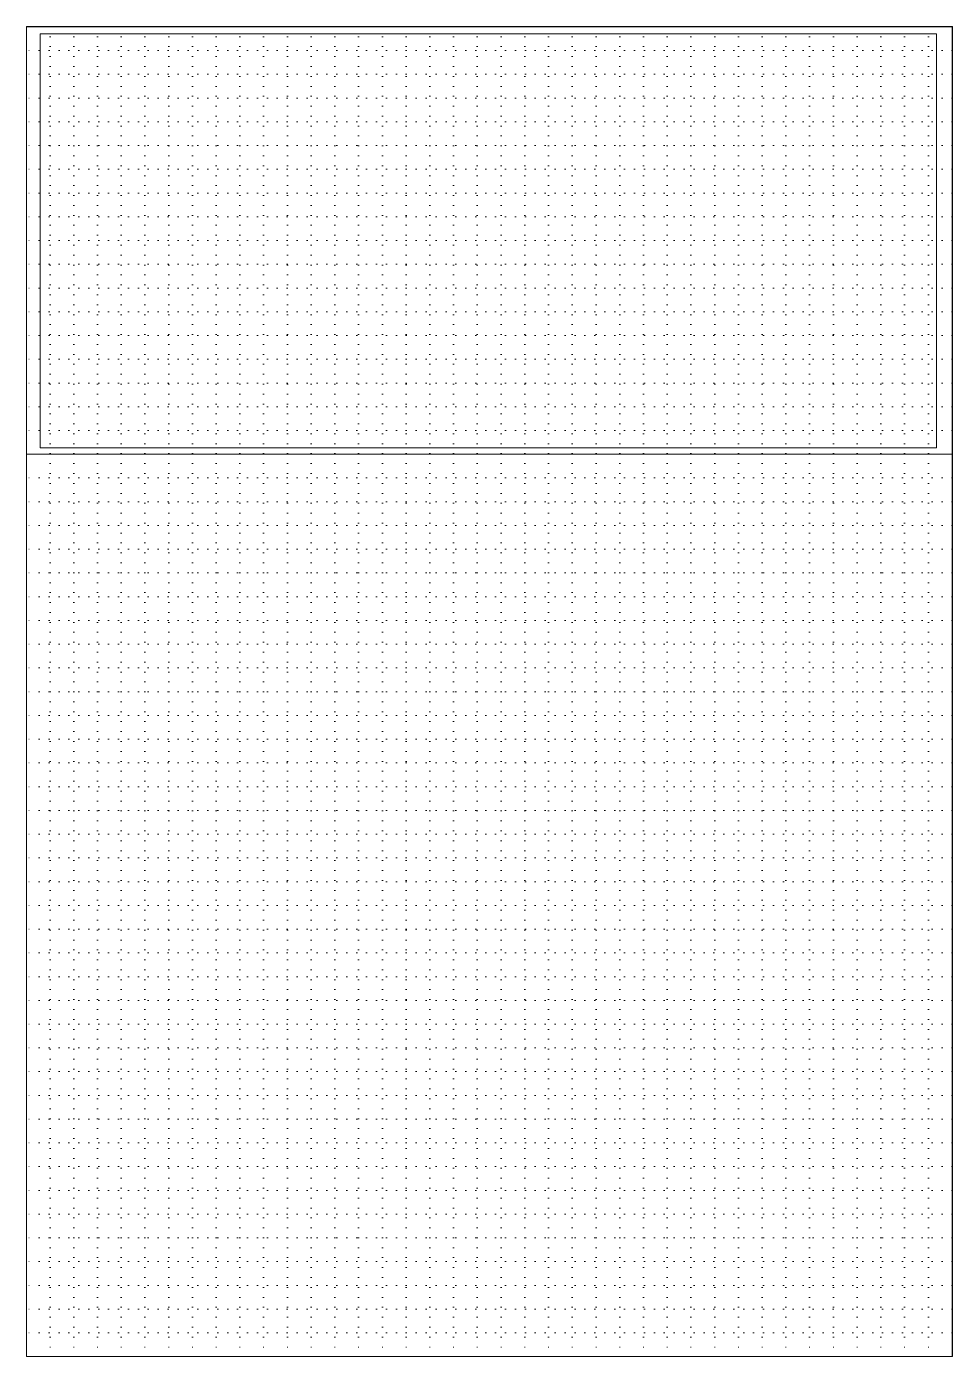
# Paper-space layout 'OBL.RĘCZNE' of a CAD drawing. Header units: millimetres. Extents: x 59 to 254, y -19 to 261.
# The model-space entities are those that its viewports show. They can reach past a viewport. Long polylines and large blocks are cut down to what shows.
import ezdxf

# ---------------------------------------------------------------- set-up
doc = ezdxf.new("R2010")
doc.units = ezdxf.units.MM
doc.header["$LTSCALE"] = 10
doc.linetypes.add('DOT', pattern=[2, 0.01, -1.99])
doc.layers.add('NOPRINT', color=7, linetype='Continuous', lineweight=0, plot=False)
doc.layers.add('Siatka', color=131, linetype='DOT', lineweight=0)

msp = doc.modelspace()

# ---------------------------------------------------------------- linework, layer by layer
at = {"layer": 'NOPRINT'}
for points in [[(337747.66, -127958.46), (339697.66, -127958.46), (339697.66, -127058.46), (337747.66, -127058.46)], [(342390.59, -128815.24), (342585.59, -128815.24), (342585.59, -128535.24), (342390.59, -128535.24)]]:
    msp.add_lwpolyline(points, close=True, dxfattribs=at)
at = {"layer": 'Siatka', "linetype": 'DOT', "ltscale": 0.1}
for p, q in [((342395.59, -128535.24), (342395.59, -128815.24)), ((342400.59, -128535.24), (342400.59, -128815.24)), ((342405.59, -128535.24), (342405.59, -128815.24)), ((342410.59, -128535.24), (342410.59, -128815.24)), ((342415.59, -128535.24), (342415.59, -128815.24)), ((342420.59, -128535.24), (342420.59, -128815.24)), ((342425.59, -128535.24), (342425.59, -128815.24)), ((342430.59, -128535.24), (342430.59, -128815.24)), ((342435.59, -128535.24), (342435.59, -128815.24)), ((342440.59, -128535.24), (342440.59, -128815.24)), ((342445.59, -128535.24), (342445.59, -128815.24)), ((342450.59, -128535.24), (342450.59, -128815.24)), ((342455.59, -128535.24), (342455.59, -128815.24)), ((342460.59, -128535.24), (342460.59, -128815.24)), ((342465.59, -128535.24), (342465.59, -128815.24)), ((342470.59, -128535.24), (342470.59, -128815.24)), ((342475.59, -128535.24), (342475.59, -128815.24)), ((342480.59, -128535.24), (342480.59, -128815.24)), ((342485.59, -128535.24), (342485.59, -128815.24)), ((342490.59, -128535.24), (342490.59, -128815.24)), ((342495.59, -128535.24), (342495.59, -128815.24)), ((342500.59, -128535.24), (342500.59, -128815.24)), ((342505.59, -128535.24), (342505.59, -128815.24)), ((342510.59, -128535.24), (342510.59, -128815.24)), ((342515.59, -128535.24), (342515.59, -128815.24)), ((342520.59, -128535.24), (342520.59, -128815.24)), ((342525.59, -128535.24), (342525.59, -128815.24)), ((342530.59, -128535.24), (342530.59, -128815.24)), ((342535.59, -128535.24), (342535.59, -128815.24)), ((342540.59, -128535.24), (342540.59, -128815.24)), ((342545.59, -128535.24), (342545.59, -128815.24)), ((342550.59, -128535.24), (342550.59, -128815.24)), ((342555.59, -128535.24), (342555.59, -128815.24)), ((342560.59, -128535.24), (342560.59, -128815.24)), ((342565.59, -128535.24), (342565.59, -128815.24)), ((342570.59, -128535.24), (342570.59, -128815.24)), ((342575.59, -128535.24), (342575.59, -128815.24)), ((342580.59, -128535.24), (342580.59, -128815.24)), ((342585.59, -128540.24), (342390.59, -128540.24)), ((342585.59, -128545.24), (342390.59, -128545.24)), ((342585.59, -128550.24), (342390.59, -128550.24)), ((342585.59, -128555.24), (342390.59, -128555.24)), ((342585.59, -128560.24), (342390.59, -128560.24)), ((342585.59, -128565.24), (342390.59, -128565.24)), ((342585.59, -128570.24), (342390.59, -128570.24)), ((342585.59, -128575.24), (342390.59, -128575.24)), ((342585.59, -128580.24), (342390.59, -128580.24)), ((342585.59, -128585.24), (342390.59, -128585.24)), ((342585.59, -128590.24), (342390.59, -128590.24)), ((342585.59, -128595.24), (342390.59, -128595.24)), ((342585.59, -128600.24), (342390.59, -128600.24)), ((342585.59, -128605.24), (342390.59, -128605.24)), ((342585.59, -128610.24), (342390.59, -128610.24)), ((342585.59, -128615.24), (342390.59, -128615.24)), ((342585.59, -128620.24), (342390.59, -128620.24)), ((342585.59, -128625.24), (342390.59, -128625.24)), ((342585.59, -128630.24), (342390.59, -128630.24)), ((342585.59, -128635.24), (342390.59, -128635.24)), ((342585.59, -128640.24), (342390.59, -128640.24)), ((342585.59, -128645.24), (342390.59, -128645.24)), ((342585.59, -128650.24), (342390.59, -128650.24)), ((342585.59, -128655.24), (342390.59, -128655.24)), ((342585.59, -128660.24), (342390.59, -128660.24)), ((342585.59, -128665.24), (342390.59, -128665.24)), ((342585.59, -128670.24), (342390.59, -128670.24)), ((342585.59, -128675.24), (342390.59, -128675.24)), ((342585.59, -128680.24), (342390.59, -128680.24)), ((342585.59, -128685.24), (342390.59, -128685.24)), ((342585.59, -128690.24), (342390.59, -128690.24)), ((342585.59, -128695.24), (342390.59, -128695.24)), ((342585.59, -128700.24), (342390.59, -128700.24)), ((342585.59, -128705.24), (342390.59, -128705.24)), ((342585.59, -128710.24), (342390.59, -128710.24)), ((342585.59, -128715.24), (342390.59, -128715.24)), ((342585.59, -128720.24), (342390.59, -128720.24)), ((342585.59, -128725.24), (342390.59, -128725.24)), ((342585.59, -128730.24), (342390.59, -128730.24)), ((342585.59, -128735.24), (342390.59, -128735.24)), ((342585.59, -128740.24), (342390.59, -128740.24)), ((342585.59, -128745.24), (342390.59, -128745.24)), ((342585.59, -128750.24), (342390.59, -128750.24)), ((342585.59, -128755.24), (342390.59, -128755.24)), ((342585.59, -128760.24), (342390.59, -128760.24)), ((342585.59, -128765.24), (342390.59, -128765.24)), ((342585.59, -128770.24), (342390.59, -128770.24)), ((342585.59, -128775.24), (342390.59, -128775.24)), ((342585.59, -128780.24), (342390.59, -128780.24)), ((342585.59, -128785.24), (342390.59, -128785.24)), ((342585.59, -128790.24), (342390.59, -128790.24)), ((342585.59, -128795.24), (342390.59, -128795.24)), ((342585.59, -128800.24), (342390.59, -128800.24)), ((342585.59, -128805.24), (342390.59, -128805.24)), ((342585.59, -128810.24), (342390.59, -128810.24))]:
    msp.add_line(p, q, dxfattribs=at)

psp = doc.layouts.new('OBL.RĘCZNE')

# ---------------------------------------------------------------- viewports
at = {"layer": 'DEFPOINTS'}
psp.add_viewport(center=(156.82, 215.51), size=(195, 90), view_center_point=(338725.07, -127507.41), view_height=929.6341, dxfattribs=at)
psp.add_viewport(center=(156.82, 120.51), size=(195, 280), view_center_point=(342488.16, -128675.19), view_height=280, status=3, dxfattribs=at)

doc.saveas('drawing.dxf')
